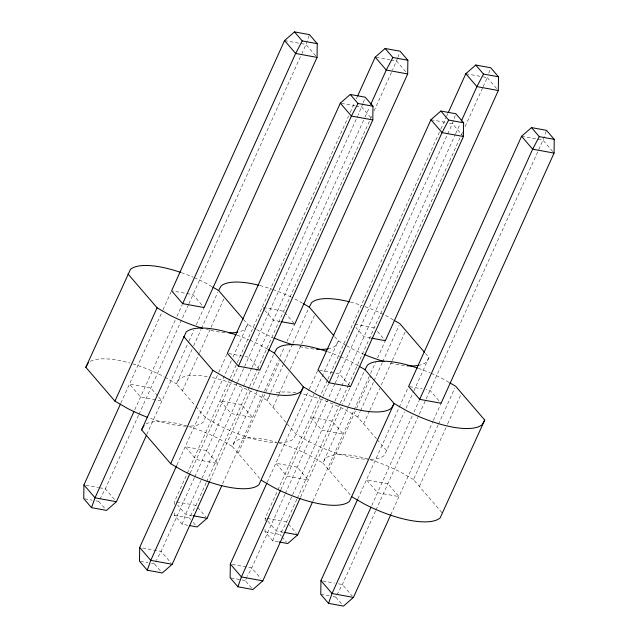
<?xml version="1.0" encoding="UTF-8"?>
<svg xmlns="http://www.w3.org/2000/svg" width="638" height="638" viewBox="0 0 638 638"><rect width="100%" height="100%" fill="white"/><g stroke="black" fill="none" stroke-linecap="round" stroke-linejoin="round"><path stroke-width="0.48" stroke-dasharray="3.19 2.39" d="M187.755 525.257L182.133 524.229L174.381 515.201L174.421 512.266M174.525 504.419L174.565 501.484L186.87 474.233M278.383 541.822L272.769 540.793L265.009 531.773L265.065 527.849M265.153 520.991L265.193 518.048L277.498 490.805M309.159 35.537L305.969 44.493L301.878 53.56M182.133 524.229L185.642 514.372L201.64 478.955M362.998 103.476L358.046 115.215M363.317 102.582L364.593 98.994M397.554 58.377L392.506 70.124M397.873 57.484L399.468 53.002M272.769 540.793L276.278 530.944L334.479 402.036M455.229 115.566L452.358 123.628L335.309 382.864M488.82 73.155L490.096 69.566M546.176 131.237L542.986 140.201L418.983 414.836M120.845 403.168L162.602 310.69M163.009 309.781L171.606 290.753M134.793 409.708L175.314 319.957M176.949 316.328L182.277 304.549M138.558 415.258L105.342 488.828L98.738 501.372L105.198 508.893M138.972 414.349L188.513 304.637M188.92 303.728L301.463 54.469M146.772 434.51L188.537 341.992M188.952 341.091L193.864 330.213M196.313 324.774L204.088 307.556L193.011 294.668L172.579 290.928M192.014 349.417L176.463 383.861L195.26 405.728M193.649 345.796L201.018 329.479M201.425 328.578L217.797 292.324M182.388 390.751L199.168 353.596M199.574 352.686L224.536 297.404M177.013 464.823L218.356 373.254M218.77 372.345L227.359 353.316L248.772 357.232L259.849 370.12L252.074 387.338M231.339 360.614L203.131 422.204A65.355 22.242 24.3 0 1 189.366 426.16M232.982 356.993L247.711 324.367L243.828 319.853M187.277 473.324L229.903 378.916M230.318 378.007L236.865 363.508M237.272 362.599L348.587 116.068M350.222 112.44L354.728 102.471M356.363 98.842L357.184 97.032M190.14 473.173L237.623 368.022M194.319 477.822L161.103 551.391L156.701 559.757M194.734 476.913L237.312 382.601M237.719 381.699L357.631 116.124M202.047 478.045L251.627 368.246M252.034 367.336L364.577 118.078M364.984 117.177L369.49 107.2M206.226 482.687L195.97 505.392L189.366 517.944L190.658 519.444M206.632 481.778L249.267 387.362M249.673 386.453L257.449 369.235M257.864 368.325L371.635 116.355M374.091 110.916L392.091 71.033M209.91 480.725L251.667 388.247M273.55 354.887L232.224 446.425L260.033 478.779M222.638 483.771L264.028 392.099M264.443 391.19L278.351 360.374M279.986 356.754L284.492 346.785M286.948 341.346L294.724 324.128M238.149 453.315L265.567 392.593M265.974 391.684L280.297 359.968M270.368 393.175L267.099 400.425L296.191 434.279L308.696 441.504A65.355 22.242 24.3 0 0 367.568 459.296M270.775 392.266L283.87 363.269M284.285 362.36L292.467 344.241M292.874 343.332L309.247 307.077M273.016 407.323L278.75 394.635M279.157 393.726L288.567 372.879M290.202 369.258L315.164 313.976M267.234 482.304L308.991 389.818M309.398 388.917L317.987 369.88L339.4 373.796L350.477 386.692L342.702 403.91M277.905 489.896L327.493 380.081M327.9 379.171L440.443 129.913M440.85 129.012L446.177 117.225M446.584 116.323L447.812 113.604M280.768 489.745L322.525 397.275M322.932 396.365L328.658 383.677M284.947 494.394L251.731 567.956L247.329 576.321M285.361 493.485L334.902 383.765M334.886 401.127L455.205 134.65M455.62 133.741L460.118 123.772M296.853 499.259L286.606 521.964L279.994 534.508L281.286 536.016M297.268 498.35L339.894 403.934M340.309 403.025L348.085 385.807M348.492 384.897L461.035 135.647M461.441 134.738L462.67 132.018M465.126 126.579L482.727 87.605M483.133 86.696L487.225 77.629L481.387 76.568M300.538 497.289L342.295 404.811M348.228 406.805L322.852 462.989L351.953 496.842M348.635 405.896L365 369.641M312.859 501.253L370.207 374.227M370.622 373.318L375.527 362.448M377.576 357.91L385.352 340.692L377.345 331.385M328.777 469.887L356.195 409.165M356.602 408.256L370.925 376.54M376.524 438.864L357.727 416.997L360.183 411.558M360.59 410.649L373.685 381.652M374.091 380.742L382.274 362.615M382.688 361.714L399.053 325.46M363.652 423.887L369.378 411.199M369.785 410.298L379.61 388.542M381.245 384.921L391.884 361.355M392.29 360.446L405.8 330.54M357.862 498.876L408.623 386.453M370.63 459.296A65.355 22.242 24.3 0 0 384.387 455.349L404.42 411.877M406.055 408.256L413.416 391.939M413.831 391.038L428.967 357.503L425.107 353.005M371.81 505.408L412.331 415.657M413.974 412.028L419.294 400.249M375.583 510.958L342.359 584.528L335.755 597.072L342.215 604.593M375.989 510.049L418.576 415.745M390.759 514.77L432.923 421.383M433.338 420.474L441.105 403.256L430.028 390.368L426.136 389.659M441.935 512.665L413.488 479.561L438.035 425.179M438.442 424.278L454.814 388.024M419.405 486.451L447.238 424.828M447.645 423.919L461.553 393.104M160.313 570.707L154.492 563.936L156.254 560.595M251.587 588.029L245.128 580.508L246.89 577.159M269.523 395.927L267.099 400.425L254.586 393.199A65.355 22.242 24.3 0 0 209.503 377.002M428.967 357.503L426.535 362.001A65.355 22.242 24.3 0 1 419.852 365.096M284.556 40.585L305.969 44.493L317.046 57.388M376.165 57.324L389.786 59.82M390.759 59.996L396.597 61.065L407.674 73.952M465.82 73.721L480.414 76.385M341.29 103.324L354.911 105.812M355.884 105.988L361.722 107.056L372.193 119.234M430.945 119.713L445.547 122.384M449.439 123.094L452.358 123.628L463.435 136.516M521.573 136.285L542.986 140.201L554.063 153.088M354.808 324.248L374.267 327.804M280.122 321.456L273.311 320.212L265.312 310.897M370.75 338.028L363.939 336.776L355.94 327.469M409.596 386.628L422.244 388.941M85.883 485.271L98.531 487.584M99.504 487.759L105.342 488.828L115.191 500.288M176.511 501.835L195.97 505.392L197.206 506.827M267.139 518.407L286.606 521.964L287.834 523.399M192.453 515.616L185.642 514.372L177.643 505.065M283.089 532.188L276.278 530.944L265.193 518.048M84.687 498.804L92.183 500.176M95.923 500.862L98.738 501.372M174.381 515.201L189.366 517.944M265.009 531.773L279.994 534.508M142.617 548.01L161.103 551.391L170.952 562.852M232.272 564.399L251.731 567.956L260.966 578.698M322.9 580.971L334.575 583.108M338.467 583.818L342.359 584.528L352.208 595.988M140.448 561.368L147.936 562.74M151.684 563.426L154.492 563.936M231.076 577.94L245.128 580.508M320.77 594.337L329.2 595.876M332.948 596.562L335.755 597.072M393.199 319.798L387.362 316.424A65.355 22.242 24.3 0 0 362.607 305.769M448.961 382.361L443.123 378.988A65.355 22.242 24.3 0 0 431.113 373.302M302.571 303.225L296.734 299.852A65.355 22.242 24.3 0 0 291.678 297.332M345.844 345.27L338.339 340.931L334.464 336.417M346.681 345.748L350.844 348.165A65.355 22.242 24.3 0 0 363.724 354.218M358.333 365.789L352.495 362.416A65.355 22.242 24.3 0 0 340.485 356.73M211.944 286.653L206.106 283.28A65.355 22.242 24.3 0 0 194.096 277.594M256.045 329.184L247.711 324.367L245.279 328.857A65.355 22.242 24.3 0 1 238.596 331.959M256.883 329.663L260.216 331.593A65.355 22.242 24.3 0 0 273.096 337.654M267.705 349.217L261.867 345.844A65.355 22.242 24.3 0 0 249.857 340.158M357.727 416.997L345.214 409.771A65.355 22.242 24.3 0 0 300.131 393.574M413.488 479.561L400.975 472.335A65.355 22.242 24.3 0 0 369.817 459.607M164.795 377.114L176.463 383.861L178.895 379.363A65.355 22.242 24.3 0 1 208.626 376.843M487.225 77.629L497.688 89.806M294.102 323.41L283.639 311.232L262.234 307.317L264.69 310.188M377.17 439.614L386.819 450.851M195.906 406.478L205.564 417.715L218.068 424.94A65.355 22.242 24.3 0 0 276.932 442.732M288.448 524.109L296.455 533.424M281.932 536.765L286.462 542.029M157.634 395.887L150.863 388.008L129.458 384.1L140.535 396.988L161.94 400.903L158.248 396.605M197.82 507.545L205.819 516.852M193.242 522.458L195.826 525.465M186.304 426.16A65.355 22.242 24.3 0 1 148.479 417.683M90.333 361.379A65.355 22.242 24.3 0 1 129.937 363.07M132.8 363.899A65.355 22.242 24.3 0 1 163.958 376.627M225.023 332.637A65.355 22.242 24.3 0 1 206.449 329.352M181.344 272.633A65.355 22.242 24.3 0 1 193.226 277.219M276.206 392.833A65.355 22.242 24.3 0 1 298.273 393.231M404.476 365.614A65.355 22.242 24.3 0 1 389.579 362.966M350.509 302.093A65.355 22.242 24.3 0 1 361.674 305.45M278.997 442.748A65.355 22.242 24.3 0 0 293.759 438.777L338.339 340.931L335.907 345.429A65.355 22.242 24.3 0 1 329.224 348.523M313.848 349.05A65.355 22.242 24.3 0 1 298.018 346.163M259.873 285.521A65.355 22.242 24.3 0 1 271.971 289.205M272.904 289.524A65.355 22.242 24.3 0 1 290.816 296.917M146.086 423.943A65.355 22.242 24.3 0 1 186.647 425.905M188.553 426.463A65.355 22.242 24.3 0 1 219.719 439.191L232.224 446.425L234.656 441.927A65.355 22.242 24.3 0 1 276.326 442.206M237.105 335.197A65.355 22.242 24.3 0 1 248.987 339.783M367.911 459.041A65.355 22.242 24.3 0 0 325.284 458.491L322.852 462.989L310.347 455.763A65.355 22.242 24.3 0 0 279.189 443.035M418.361 368.333A65.355 22.242 24.3 0 1 430.243 372.927M327.733 351.769A65.355 22.242 24.3 0 1 339.615 356.355M241.491 404.58L220.086 400.664L231.163 413.56L252.576 417.475L241.491 404.58M332.119 421.152L310.714 417.236L321.791 430.124L343.204 434.039L332.119 421.152M206.624 450.572L185.211 446.664L196.297 459.551L217.702 463.467L206.624 450.572M297.252 467.144L275.847 463.228L286.925 476.123L308.329 480.039L297.252 467.144M387.88 483.716L366.475 479.8L377.552 492.688L398.957 496.603L387.88 483.716"/><path stroke-width="0.96" d="M120.43 404.077L83.937 484.912L83.753 498.637L91.505 507.657L106.49 510.4L116.427 501.715L146.357 435.419M176.598 465.732L139.69 547.476L139.507 561.201L147.266 570.22L162.251 572.964L172.18 564.279L209.503 481.634M266.82 483.213L230.326 564.048L230.143 577.765L237.894 586.793L252.879 589.528L262.808 580.851L300.131 498.198M317.046 57.388L317.23 43.663L309.478 34.643L294.493 31.9L284.556 40.585L171.606 290.753L182.683 303.64L204.088 307.556L317.046 57.388L295.641 53.472L284.556 40.585M357.447 499.777L320.954 580.612L320.77 594.337L328.522 603.357L343.507 606.1L353.444 597.415L390.759 514.77M372.807 119.952L372.991 106.227L365.231 97.207L350.246 94.464L340.317 103.149L227.359 353.316L238.445 366.204L259.849 370.12L372.807 119.952L351.394 116.036L340.317 103.149M281.095 321.632L294.724 324.128L407.674 73.952L407.857 60.235L400.106 51.207L385.121 48.472L375.192 57.149L357.591 96.123M463.435 136.516L463.619 122.799L455.867 113.771L440.882 111.036L430.945 119.713L317.987 369.88L329.072 382.776L350.477 386.692L463.435 136.516L442.03 132.608L430.945 119.713M371.723 338.204L385.352 340.692L498.31 90.524L498.493 76.799L490.734 67.78L475.749 65.036L465.82 73.721L448.219 112.695M554.063 153.088L554.247 139.363L546.495 130.343L531.51 127.6L521.573 136.285L408.623 386.453L419.7 399.34L441.105 403.256L554.063 153.088L532.658 149.172L521.573 136.285M91.505 507.657L95.014 497.8L133.972 411.518M147.266 570.22L150.775 560.371L189.733 474.082M237.894 586.793L241.403 576.935L280.361 490.654M328.522 603.357L332.031 593.507L370.989 507.226M147.545 417.332A65.355 22.242 24.3 0 1 127.441 408.368L114.936 401.142L85.835 367.289L130.415 269.443A65.355 22.242 24.3 0 1 180.418 272.314M114.936 401.142L157.084 307.795L127.983 273.941M182.683 303.64L295.641 53.472L302.245 40.928L294.493 31.9M268.534 349.704L274.372 353.077L303.465 386.931L258.892 484.768A65.355 22.242 24.3 0 1 183.202 470.932L170.689 463.706L141.596 429.853L186.176 332.007A65.355 22.242 24.3 0 1 236.18 334.878M170.689 463.706L212.837 370.359L183.744 336.505M238.445 366.204L351.394 116.036L358.006 103.492L350.246 94.464M370.718 104.488L386.269 70.044L392.872 57.492L385.121 48.472M189.63 525.6L197.118 526.964L207.055 518.287L221.817 485.59M329.072 382.776L442.03 132.608L448.634 120.056L440.882 111.036M461.346 121.053L476.897 86.608L483.508 74.064L475.749 65.036M279.324 541.997L287.754 543.536L297.683 534.851L312.445 502.162M261.317 480.278L273.83 487.504A65.355 22.242 24.3 0 0 349.52 501.34L394.101 403.495L365 369.641L359.162 366.268M419.7 399.34L532.658 149.172L539.262 136.628L531.51 127.6M449.798 382.84L455.628 386.213L484.728 420.067L440.148 517.912A65.355 22.242 24.3 0 1 364.457 504.068L351.953 496.842M85.835 367.289L88.267 362.791M141.596 429.853L144.028 425.355M243.206 319.12L218.611 290.513L221.043 286.015A65.355 22.242 24.3 0 1 258.932 285.282M274.372 353.077L276.804 348.579A65.355 22.242 24.3 0 1 326.808 351.45M333.834 335.692L309.247 307.077L311.671 302.587A65.355 22.242 24.3 0 1 349.568 301.846M365 369.641L367.432 365.151A65.355 22.242 24.3 0 1 417.435 368.014M484.728 420.067L482.296 424.565A65.355 22.242 24.3 0 1 406.605 410.728L394.101 403.495L391.668 407.993A65.355 22.242 24.3 0 1 315.977 394.156L303.465 386.931L301.04 391.421A65.355 22.242 24.3 0 1 225.35 377.584L212.837 370.359M302.245 40.928L317.23 43.663M392.872 57.492L407.857 60.235M483.508 74.064L498.493 76.799M407.674 73.952L386.269 70.044L375.192 57.149M498.31 90.524L476.897 86.608L465.82 73.721M358.006 103.492L372.991 106.227M448.634 120.056L463.619 122.799M539.262 136.628L554.247 139.363M116.427 501.715L95.014 497.8L83.937 484.912M193.426 515.799L207.055 518.287M284.062 532.363L297.683 534.851M172.18 564.279L150.775 560.371L139.69 547.476M262.808 580.851L241.403 576.935L230.326 564.048M353.444 597.415L332.031 593.507L320.954 580.612M394.037 320.276L399.874 323.649L424.461 352.264M303.409 303.704L309.247 307.077M212.773 287.14L218.611 290.513M157.084 307.795L169.588 315.02A65.355 22.242 24.3 0 0 202.653 328.315M237.814 332.127A65.355 22.242 24.3 0 1 228.452 332.813M419.07 365.263A65.355 22.242 24.3 0 1 409.716 365.957M408.878 365.925A65.355 22.242 24.3 0 1 407.164 365.837M383.916 361.451A65.355 22.242 24.3 0 1 364.601 354.592M328.442 348.699A65.355 22.242 24.3 0 1 319.08 349.385M318.25 349.361A65.355 22.242 24.3 0 1 316.536 349.273M293.281 344.879A65.355 22.242 24.3 0 1 273.965 338.02"/></g></svg>
